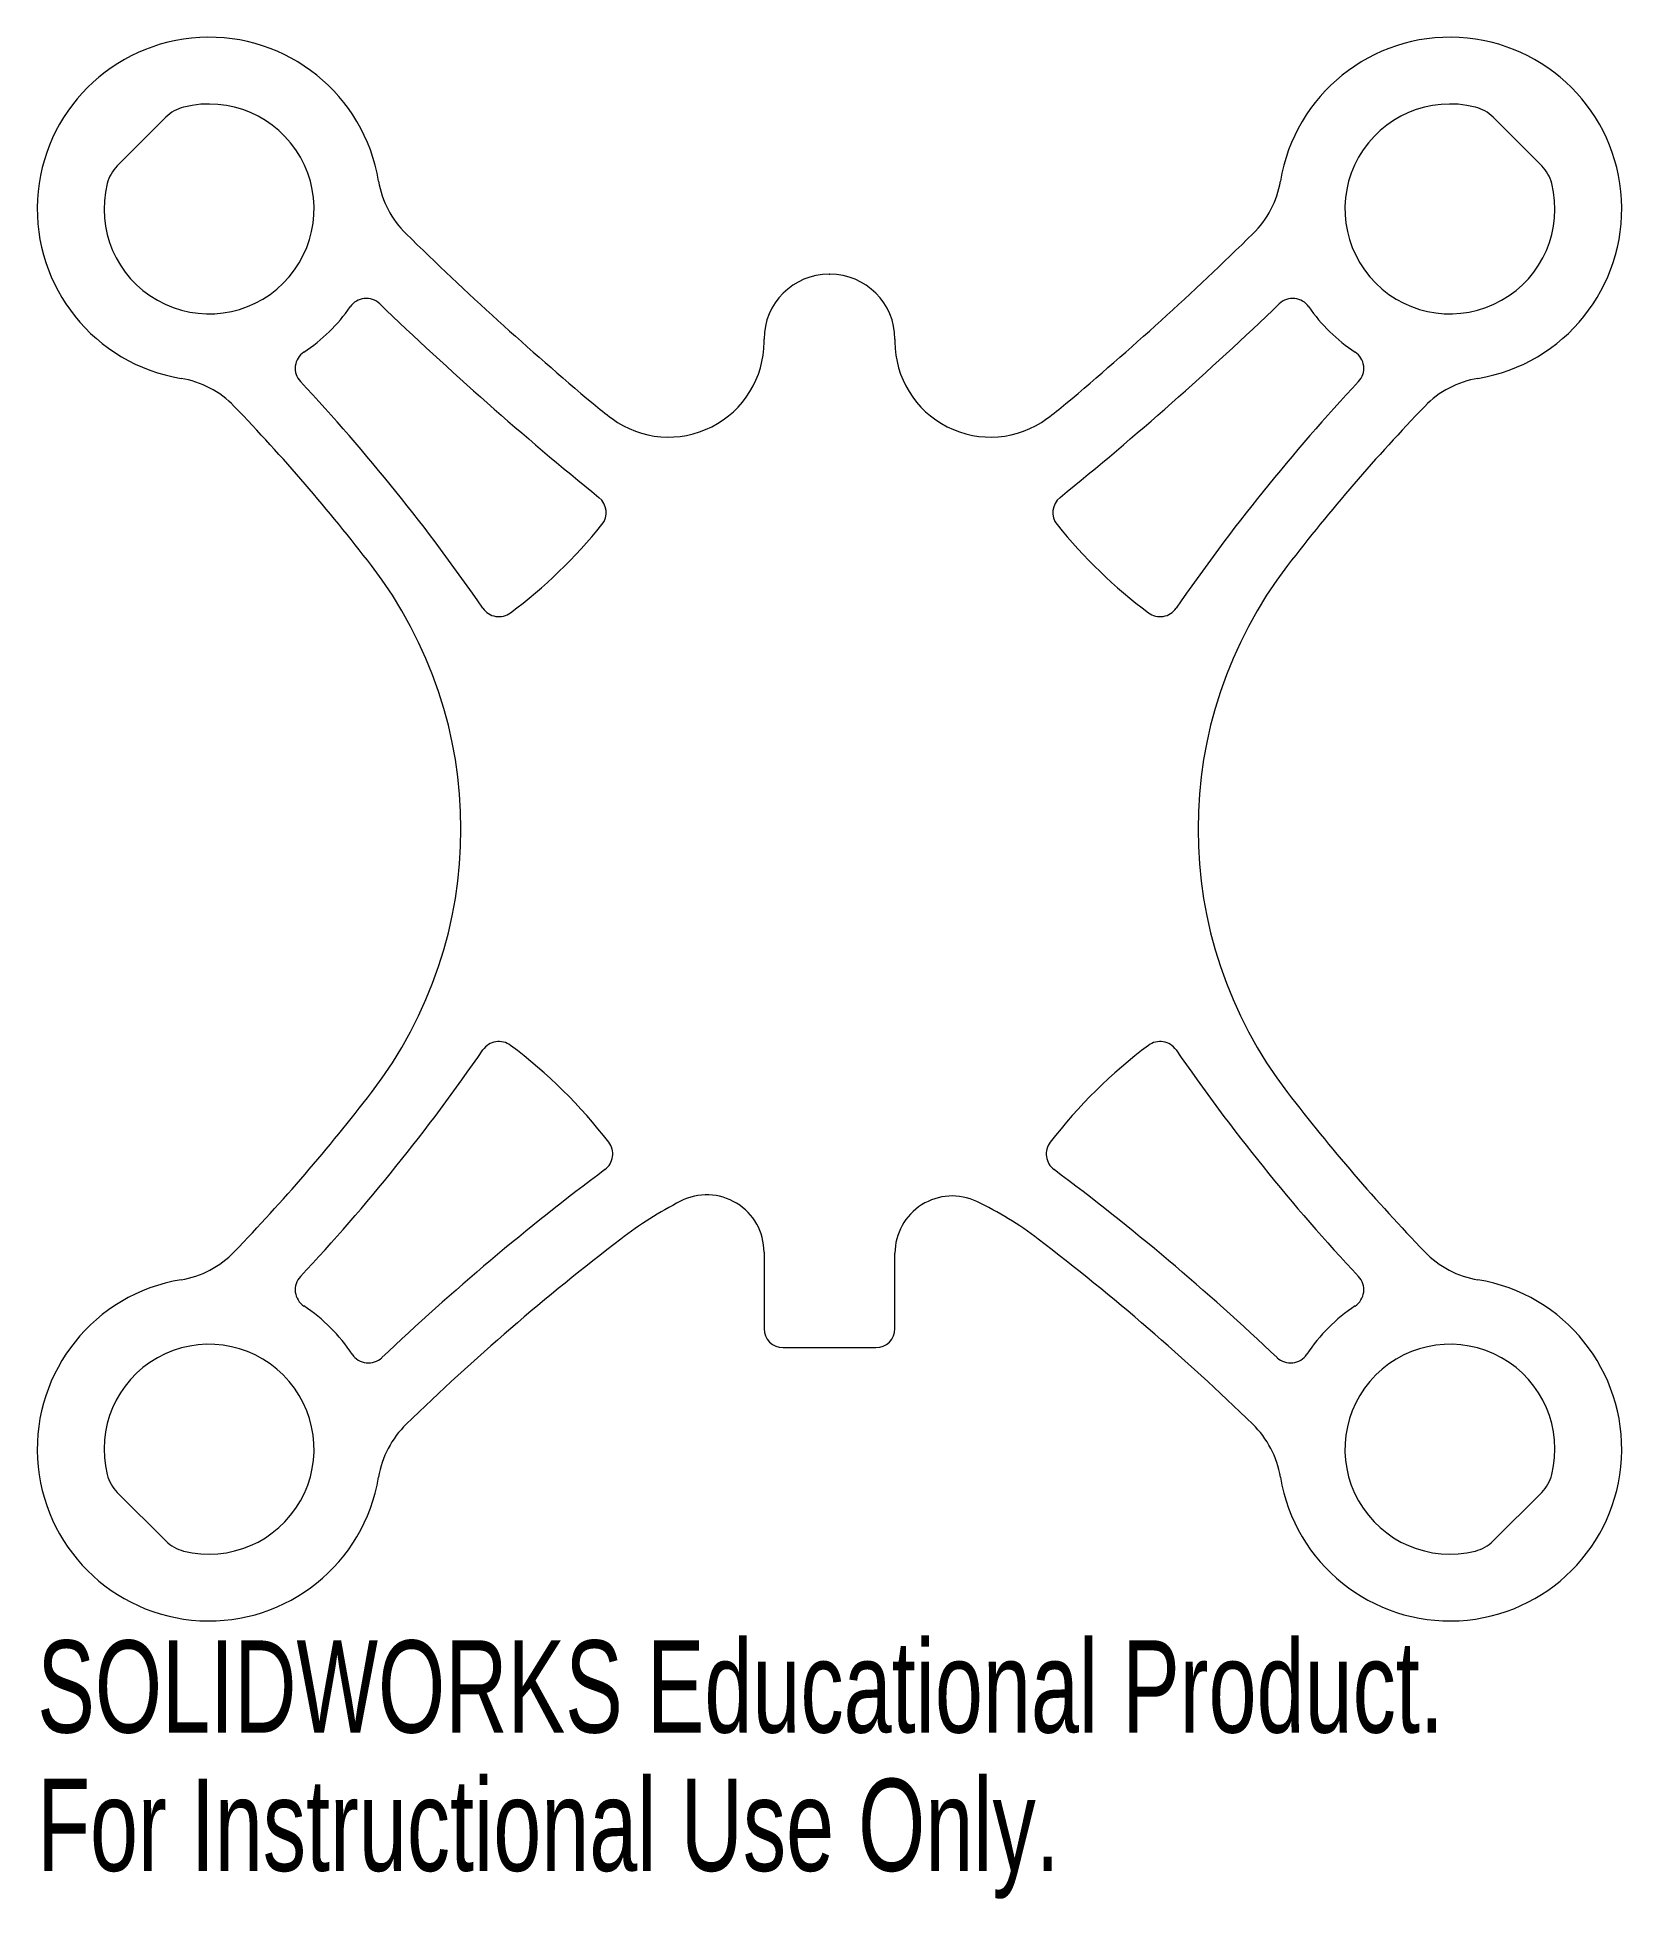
# Model space of a CAD drawing. Header units: millimetres. Extents: x -41.5 to 41.5, y -56.1 to 41.5.
import ezdxf

# ---------------------------------------------------------------- set-up
doc = ezdxf.new("R2010")
doc.units = ezdxf.units.MM
doc.styles.add('SLDTEXTSTYLE0', font='TXT', dxfattribs={"width": 0.7})

msp = doc.modelspace()

# ---------------------------------------------------------------- linework, layer by layer
at = {"color": 7, "linetype": 'Continuous', "lineweight": 15}
for p, q in [((-34.761, 37.31), (-37.31, 34.761)), ((34.761, 37.31), (37.31, 34.761)), ((-0.025, 29.08), (0.025, 29.08)), ((-3.429, 25.544), (-3.429, 25.676)), ((3.429, 25.676), (3.429, 25.544)), ((-3.429, -22.169), (-3.429, -26.178)), ((3.429, -26.178), (3.429, -22.23)), ((-2.429, -27.178), (2.429, -27.178)), ((-34.761, -37.31), (-37.31, -34.761)), ((34.761, -37.31), (37.31, -34.761))]:
    msp.add_line(p, q, dxfattribs=at)
for centre, radius, start, end in [((-32.5, 32.5), 9, 9.32981, 260.61714), ((32.5, 32.5), 9, 279.38286, 170.67019), ((-32.5, 32.5), 5.5, 166.00272, 103.99728), ((-33.347, 35.896), 2, 103.99728, 135), ((32.5, 32.5), 5.5, 76.00272, 13.99728), ((33.347, 35.896), 2, 45, 76.00272), ((-35.896, 33.347), 2, 135, 166.00272), ((35.896, 33.347), 2, 13.99728, 45), ((-18.685, 34.77), 5, 189.32981, 225.60217), ((18.685, 34.77), 5, 314.39783, 350.67019), ((101.123, 157.123), 176.243, 225.60217, 229.90521), ((-101.123, 157.123), 176.243, 310.09479, 314.39783), ((-0.025, 25.676), 3.404, 90, 180), ((0.025, 25.676), 3.404, 0, 90), ((-32.5, 32.5), 9, 303.49845, 325.27993), ((-24.267, 26.795), 1.016, 46.10613, 145.27993), ((101.123, 157.123), 179.837, 226.10613, 230.99083), ((-101.123, 157.123), 179.837, 309.00917, 313.89387), ((24.267, 26.795), 1.016, 34.72007, 133.89387), ((32.5, 32.5), 9, 214.72007, 236.50155), ((-8.429, 25.544), 5, 233.68703, 0), ((8.429, 25.544), 5, 180, 306.31297), ((-26.972, 24.148), 1.016, 123.49845, 223.08973), ((26.972, 24.148), 1.016, 316.91027, 56.50155), ((-34.782, 18.687), 5, 43.91054, 80.61714), ((-102.574, -46.574), 102.508, 34.5597, 43.08973), ((102.574, -46.574), 102.508, 136.91027, 145.4403), ((34.782, 18.687), 5, 99.38286, 136.08946), ((-102.574, -46.574), 99.1, 37.54383, 43.91054), ((0, 37.013), 19.233, 229.90521, 233.68703), ((0, 37.013), 19.233, 306.31297, 310.09479), ((102.574, -46.574), 99.1, 136.08946, 142.45617), ((-12.714, 16.591), 1.016, 321.199, 50.99083), ((12.714, 16.591), 1.016, 129.00917, 218.801), ((-32.5, 32.5), 26.404, 306.72596, 321.199), ((32.5, 32.5), 26.404, 218.801, 233.27404), ((-41.974, 0), 22.67, 322.45617, 37.54383), ((41.974, 0), 22.67, 142.45617, 217.54383), ((-17.318, 12.151), 1.016, 214.5597, 306.72596), ((17.318, 12.151), 1.016, 233.27404, 325.4403), ((-102.574, 46.574), 102.508, 316.91027, 325.4403), ((-17.318, -12.151), 1.016, 53.27404, 145.4403), ((-32.5, -32.5), 26.404, 37.54133, 53.27404), ((32.5, -32.5), 26.404, 126.72596, 142.45867), ((17.318, -12.151), 1.016, 34.5597, 126.72596), ((102.574, 46.574), 102.508, 214.5597, 223.08973), ((-102.574, 46.574), 99.1, 316.08946, 322.45617), ((102.574, 46.574), 99.1, 217.54383, 223.91054), ((-12.37, -17.03), 1.016, 306.78168, 37.54133), ((12.37, -17.03), 1.016, 142.45867, 233.21832), ((66.418, -122.418), 130.567, 126.78168, 133.49652), ((-66.418, -122.418), 130.567, 46.50348, 53.21832), ((1.76, -38.057), 20.873, 117.26809, 127.46811), ((-6.429, -22.169), 3, 0, 117.26809), ((6.429, -22.23), 3, 64.58591, 180), ((0, -35.761), 17.981, 52.53189, 64.58591), ((-34.782, -18.687), 5, 279.38286, 316.08946), ((66.418, -122.418), 127.163, 127.46811, 134.15833), ((-66.418, -122.418), 127.163, 45.84167, 52.53189), ((34.782, -18.687), 5, 223.91054, 260.61714), ((-32.5, -32.5), 9, 99.38286, 350.64405), ((-26.972, -24.148), 1.016, 136.91027, 236.50155), ((32.5, -32.5), 9, 189.35595, 80.61714), ((26.972, -24.148), 1.016, 303.49845, 43.08973), ((-32.5, -32.5), 9, 33.54211, 56.50155), ((32.5, -32.5), 9, 123.49845, 146.45789), ((-2.429, -26.178), 1, 180, 270), ((2.429, -26.178), 1, 270, 0), ((-32.5, -32.5), 5.5, 256.00272, 193.99728), ((32.5, -32.5), 5.5, 346.00272, 283.99728), ((-24.152, -26.966), 1.016, 213.54211, 313.49652), ((24.152, -26.966), 1.016, 226.50348, 326.45789), ((-18.686, -34.776), 5, 134.15833, 170.64405), ((18.686, -34.776), 5, 9.35595, 45.84167), ((-35.896, -33.347), 2, 193.99728, 225), ((35.896, -33.347), 2, 315, 346.00272), ((-33.347, -35.896), 2, 225, 256.00272), ((33.347, -35.896), 2, 283.99728, 315)]:
    msp.add_arc(centre, radius, start, end, dxfattribs=at)

# ---------------------------------------------------------------- texts
at = {"color": 7, "linetype": 'Continuous', "char_height": 4.83362, "attachment_point": 1, "style": 'SLDTEXTSTYLE0'}
for s, insert in [('SOLIDWORKS Educational Product.', (-41.5, -42.52)), ('For Instructional Use Only.', (-41.5, -49.77))]:
    msp.add_mtext(s, dxfattribs=dict(at, insert=insert))

doc.saveas('drawing.dxf')
